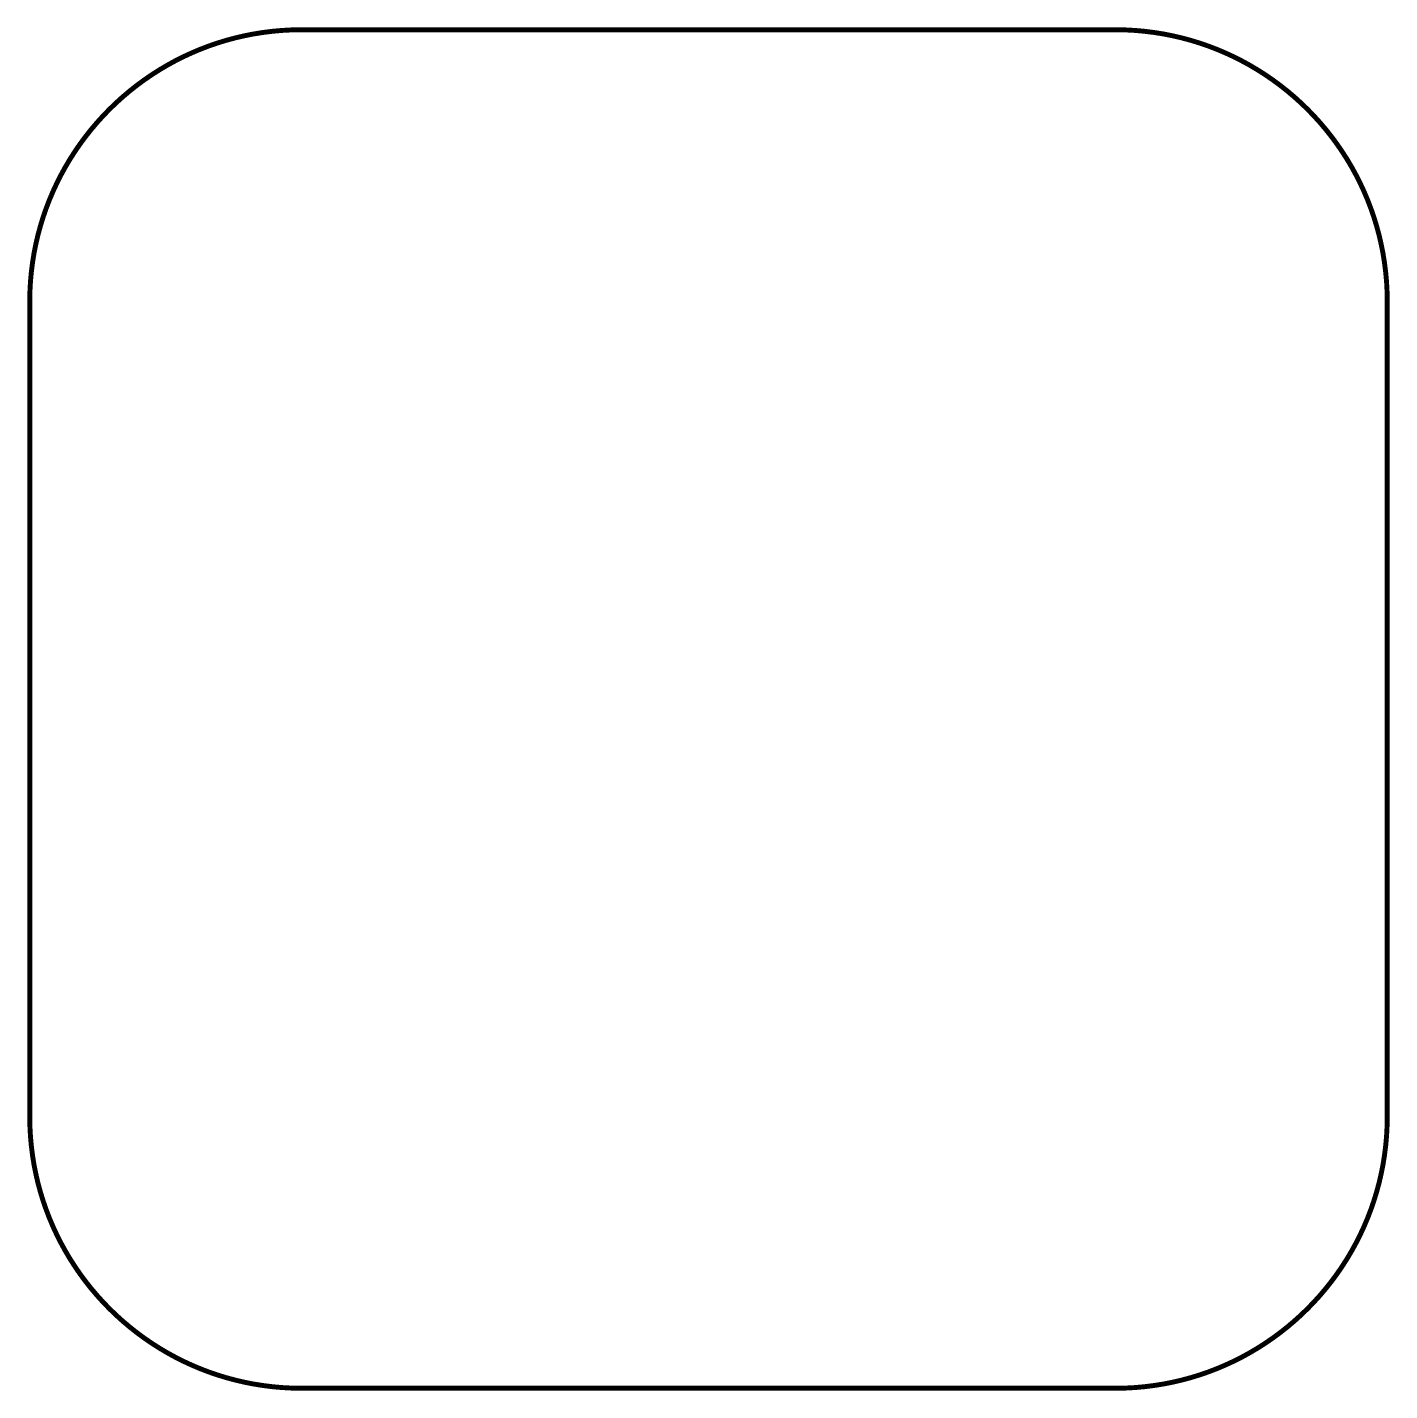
# Model space of a CAD drawing. Extents: x 0.05 to 2.82, y 0.05 to 2.82.
import ezdxf

# ---------------------------------------------------------------- set-up
doc = ezdxf.new("R2010")
doc.units = 0
doc.header["$LTSCALE"] = 0.166667
doc.layers.add('FOREGROUND', color=7, linetype='CONTINUOUS')

msp = doc.modelspace()

# ---------------------------------------------------------------- linework, layer by layer
at = {"layer": 'FOREGROUND', "linetype": 'CONTINUOUS', "const_width": 0.01}
msp.add_lwpolyline([(2.26, 0.05), (2.279846, 0.050364), (2.299515, 0.051418), (2.318997, 0.05315), (2.338279, 0.055548), (2.357349, 0.0586), (2.376196, 0.062295), (2.394809, 0.066621), (2.413175, 0.071567), (2.431283, 0.07712), (2.449122, 0.08327), (2.466679, 0.090004), (2.483943, 0.097311), (2.500902, 0.105179), (2.517545, 0.113596), (2.53386, 0.122552), (2.549836, 0.132033), (2.56546, 0.14203), (2.580721, 0.152529), (2.595608, 0.163519), (2.610108, 0.174989), (2.62421, 0.186926), (2.637903, 0.19932), (2.651174, 0.212159), (2.664013, 0.22543), (2.676407, 0.239123), (2.688345, 0.253225), (2.699814, 0.267726), (2.710805, 0.282612), (2.721304, 0.297873), (2.7313, 0.313498), (2.740782, 0.329473), (2.749737, 0.345788), (2.758155, 0.362431), (2.766023, 0.379391), (2.77333, 0.396655), (2.780064, 0.414212), (2.786213, 0.43205), (2.791767, 0.450158), (2.796712, 0.468525), (2.801038, 0.487137), (2.804733, 0.505984), (2.807786, 0.525055), (2.810183, 0.544336), (2.811915, 0.563818), (2.812969, 0.583487), (2.813333, 0.603333), (2.813333, 2.263333), (2.812969, 2.283182), (2.811915, 2.302854), (2.810183, 2.322338), (2.807784, 2.341622), (2.804731, 2.360694), (2.801035, 2.379544), (2.796708, 2.398159), (2.791761, 2.416527), (2.786207, 2.434637), (2.780056, 2.452477), (2.77332, 2.470036), (2.766011, 2.487302), (2.758142, 2.504263), (2.749722, 2.520907), (2.740765, 2.537224), (2.731281, 2.5532), (2.721282, 2.568826), (2.710781, 2.584088), (2.699788, 2.598975), (2.688316, 2.613476), (2.676376, 2.627579), (2.663979, 2.641272), (2.651138, 2.654544), (2.637864, 2.667383), (2.624169, 2.679777), (2.610063, 2.691714), (2.59556, 2.703184), (2.580671, 2.714174), (2.565407, 2.724672), (2.54978, 2.734668), (2.533801, 2.744149), (2.517483, 2.753103), (2.500837, 2.76152), (2.483875, 2.769386), (2.466608, 2.776692), (2.449047, 2.783424), (2.431206, 2.789572), (2.413095, 2.795123), (2.394726, 2.800066), (2.37611, 2.80439), (2.35726, 2.808083), (2.338187, 2.811132), (2.318902, 2.813527), (2.299418, 2.815255), (2.279746, 2.816306), (2.259897, 2.816667), (0.603231, 2.816667), (0.583387, 2.816299), (0.563721, 2.815241), (0.544242, 2.813506), (0.524963, 2.811106), (0.505896, 2.808051), (0.487051, 2.804353), (0.468442, 2.800025), (0.450078, 2.795077), (0.431973, 2.789521), (0.414138, 2.78337), (0.396584, 2.776634), (0.379322, 2.769326), (0.362366, 2.761456), (0.345726, 2.753038), (0.329414, 2.744081), (0.313441, 2.734599), (0.29782, 2.724602), (0.282562, 2.714102), (0.267678, 2.703112), (0.253181, 2.691642), (0.239081, 2.679704), (0.225391, 2.66731), (0.212123, 2.654472), (0.199287, 2.6412), (0.186895, 2.627508), (0.17496, 2.613406), (0.163493, 2.598907), (0.152505, 2.584021), (0.142008, 2.568761), (0.132014, 2.553138), (0.122535, 2.537164), (0.113581, 2.52085), (0.105166, 2.504208), (0.097299, 2.48725), (0.089994, 2.469988), (0.083262, 2.452433), (0.077114, 2.434596), (0.071562, 2.41649), (0.066617, 2.398126), (0.062292, 2.379515), (0.058598, 2.36067), (0.055546, 2.341602), (0.053149, 2.322323), (0.051418, 2.302844), (0.050364, 2.283177), (0.05, 2.263333), (0.05, 0.603333), (0.050364, 0.583487), (0.051418, 0.563818), (0.05315, 0.544336), (0.055548, 0.525055), (0.0586, 0.505984), (0.062295, 0.487137), (0.066621, 0.468525), (0.071567, 0.450158), (0.07712, 0.43205), (0.08327, 0.414212), (0.090004, 0.396655), (0.097311, 0.379391), (0.105179, 0.362431), (0.113596, 0.345788), (0.122552, 0.329473), (0.132033, 0.313498), (0.14203, 0.297873), (0.152529, 0.282612), (0.163519, 0.267726), (0.174989, 0.253225), (0.186926, 0.239123), (0.19932, 0.22543), (0.212159, 0.212159), (0.22543, 0.19932), (0.239123, 0.186926), (0.253225, 0.174989), (0.267726, 0.163519), (0.282612, 0.152529), (0.297873, 0.14203), (0.313498, 0.132033), (0.329473, 0.122552), (0.345788, 0.113596), (0.362431, 0.105179), (0.379391, 0.097311), (0.396655, 0.090004), (0.414212, 0.08327), (0.43205, 0.07712), (0.450158, 0.071567), (0.468525, 0.066621), (0.487137, 0.062295), (0.505984, 0.0586), (0.525055, 0.055548), (0.544336, 0.05315), (0.563818, 0.051418), (0.583487, 0.050364), (0.603333, 0.05)], close=True, dxfattribs=at)

doc.saveas('drawing.dxf')
